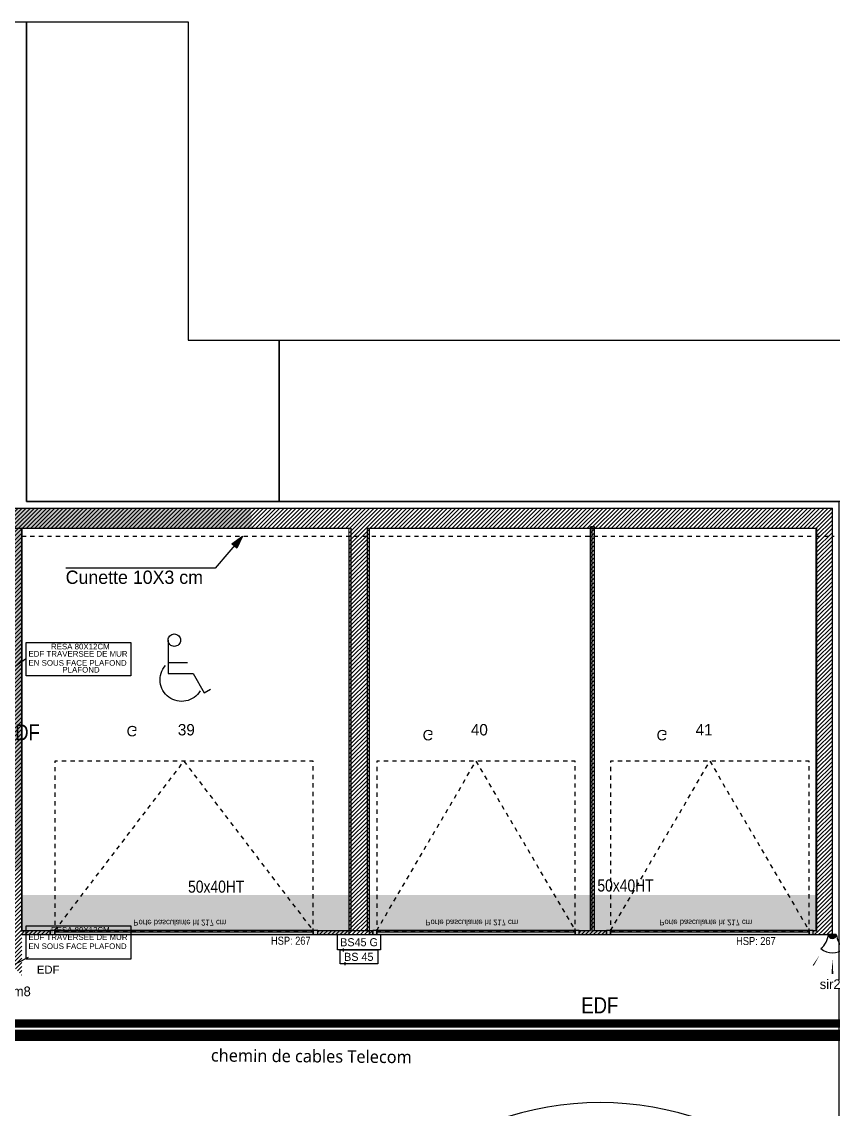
# Model space of a CAD drawing. Header units: centimetres. Extents: x 2811 to 13089, y 820 to 6224.
# Drawn here: x 5203 to 6209, y 4164 to 5512 of the extents above; entities that cross this region are included whole.
import ezdxf
from ezdxf.enums import TextEntityAlignment as Align

# ---------------------------------------------------------------- set-up
doc = ezdxf.new("R2010")
doc.units = ezdxf.units.CM
for name, pattern in [('Style de ligne -1', [0.41664, 0.20828, -0.20836]), ('Style de ligne -11', [0.347222, 0.20828, -0.138942]), ('Style de ligne -17', [0.347222, 0.20828, -0.138942]), ('VW-01', [0.41656, 0.20828, -0.20828])]:
    doc.linetypes.add(name, pattern=pattern)
for name, color, linetype in [('01_poch_BN', 9, 'Continuous'), ('01_poch_murs', 253, 'Continuous'), ('01_texte', 252, 'Continuous'), ('B GÈnÈral_Hatch', 252, 'Continuous'), ('B Général', 252, 'Continuous'), ('C ANNOTATIONS-prestations', 252, 'Continuous'), ('C ANNOTATIONS-texte', 252, 'Continuous'), ('C ANNOTATIONS-texte_Hatch', 252, 'Continuous')]:
    doc.layers.add(name, color=color, linetype=linetype)
for name, color, linetype, lineweight in [('prlm-ELEC-BT', 1, 'Continuous', 25), ('prlm-ELEC-SSI', 6, 'Continuous', 30), ('prlm-TELECOM', 3, 'Continuous', 25), ('RESERVATION', 5, 'Continuous', 30)]:
    doc.layers.add(name, color=color, linetype=linetype, lineweight=lineweight)
doc.layers.add('prlm-ZEROPLOT', color=254, linetype='Continuous', plot=False)
doc.styles.add('Arial', font='arial.ttf')
doc.styles.add('ARIAL NA', font='ARIALN.TTF')
doc.styles.add('CHAUFF', font='trebucbi.ttf', dxfattribs={"height": 0.001})
doc.styles.add('Eurostile', font='Eurosti.TTF')
doc.styles.add('prlm-elec-cfo', font='comic.ttf', dxfattribs={"height": 12})
doc.styles.add('prlm-elec-ssi', font='comic.ttf', dxfattribs={"height": 12})
doc.styles.add('prlm-narrow', font='swissc.ttf', dxfattribs={"height": 10})
pattern_1 = [(45, (0, 0), (2.4253472, -2.6458333), [])]

# ---------------------------------------------------------------- blocks, each defined once
blk = doc.blocks.new('Porte basculante ht200.320')
at = {"layer": 'B Général', "linetype": 'Style de ligne -1', "ltscale": 25.4}
for p, q in [((-160, -2.5), (0, -212.5)), ((0, -212.5), (160, -2.5))]:
    blk.add_line(p, q, dxfattribs=at)
at = {"layer": 'B Général', "linetype": 'Continuous', "flags": 128}
for points in [[(-166, 2.5), (166, 2.5), (166, -2.5), (-166, -2.5)], [(-160, 2.5), (160, 2.5), (160, -0.5), (-160, -0.5)]]:
    blk.add_lwpolyline(points, close=True, dxfattribs=at)
at = {"layer": 'B Général', "flags": 128}
for points in [[(-166, 2.5), (-160, 2.5), (-160, -2.5), (-166, -2.5)], [(160, 2.5), (166, 2.5), (166, -2.5), (160, -2.5)]]:
    blk.add_lwpolyline(points, close=True, dxfattribs=at)
at = {"layer": 'B Général', "linetype": 'Style de ligne -1', "ltscale": 25.4, "flags": 128}
blk.add_lwpolyline([(-160, -2.5), (160, -2.5), (160, -212.5), (-160, -212.5)], close=True, dxfattribs=at)
at = {"layer": 'B Général', "insert": (-71, -243.4), "char_height": 12.9, "attachment_point": 1, "line_spacing_factor": 0.894142, "style": 'Eurostile'}
blk.add_mtext('G', dxfattribs=at)
at = {"layer": 'C ANNOTATIONS-prestations', "insert": (-62.6, -8.8), "char_height": 7.059, "attachment_point": 1, "line_spacing_factor": 0.894142, "style": 'Eurostile'}
blk.add_mtext('Porte basculante ht 217 cm', dxfattribs=at)
blk = doc.blocks.new('Porte basculante ht200cm')
at = {"layer": 'B Général', "linetype": 'Style de ligne -1', "ltscale": 25.4}
for p, q in [((-123, -2.5), (0, -212.5)), ((0, -212.5), (123, -2.5))]:
    blk.add_line(p, q, dxfattribs=at)
at = {"layer": 'B Général', "linetype": 'Continuous', "flags": 128}
for points in [[(-128, 2.5), (128, 2.5), (128, -2.5), (-128, -2.5)], [(-123, 2.5), (123, 2.5), (123, -0.5), (-123, -0.5)]]:
    blk.add_lwpolyline(points, close=True, dxfattribs=at)
at = {"layer": 'B Général', "flags": 128}
for points in [[(-128, 2.5), (-123, 2.5), (-123, -2.5), (-128, -2.5)], [(123, 2.5), (128, 2.5), (128, -2.5), (123, -2.5)]]:
    blk.add_lwpolyline(points, close=True, dxfattribs=at)
at = {"layer": 'B Général', "linetype": 'Style de ligne -1', "ltscale": 25.4, "flags": 128}
blk.add_lwpolyline([(-123, -2.5), (123, -2.5), (123, -212.5), (-123, -212.5)], close=True, dxfattribs=at)
at = {"layer": 'B Général', "insert": (-66, -238.4), "char_height": 12.9, "attachment_point": 1, "line_spacing_factor": 0.894142, "style": 'Eurostile'}
blk.add_mtext('G', dxfattribs=at)
at = {"layer": 'C ANNOTATIONS-prestations', "insert": (-62.6, -9), "char_height": 7.059, "attachment_point": 1, "line_spacing_factor": 0.894142, "style": 'Eurostile'}
blk.add_mtext('Porte basculante ht 217 cm', dxfattribs=at)
blk = doc.blocks.new('Objet Paramétrique-3')
at = {"layer": 'B Général', "linetype": 'Continuous'}
for p, q in [((0, 0), (0, 500)), ((278.5, 0), (278.5, 500)), ((557, 0), (557, 500)), ((0, 0), (557, 0))]:
    blk.add_line(p, q, dxfattribs=at)
at = {"layer": 'B Général', "extrusion": (0, 0, -1), "char_height": 14.118, "attachment_point": 5, "text_direction": (1, 0, 0), "line_spacing_factor": 0.894142, "style": 'Eurostile'}
for s, insert in [('40', (139.25, 250)), ('41', (417.75, 250))]:
    blk.add_mtext(s, dxfattribs=dict(at, insert=insert))
blk = doc.blocks.new('Objet Paramétrique-10')
at = {"layer": 'B Général', "linetype": 'Continuous'}
for p, q in [((0, 0), (0, 500)), ((408, 0), (408, 500)), ((0, 0), (408, 0))]:
    blk.add_line(p, q, dxfattribs=at)
at = {"layer": 'B Général', "extrusion": (0, 0, -1), "insert": (204, 250), "char_height": 14.12, "attachment_point": 5, "text_direction": (1, 0, 0), "line_spacing_factor": 0.894142, "style": 'Eurostile'}
blk.add_mtext('39', dxfattribs=at)
blk = doc.blocks.new('Groupe-31-1')
at = {"layer": 'C ANNOTATIONS-texte_Hatch', "linetype": 'Continuous'}
blk.add_hatch(color=250, dxfattribs=at).paths.add_polyline_path([(5463.2, 4865), (5476.6, 4874.4), (5469.7, 4859.5)])
at = {"layer": 'C ANNOTATIONS-texte', "flags": 128}
blk.add_lwpolyline([(5476.6, 4874.4), (5442.8, 4834.8), (5257.8, 4834.8)], dxfattribs=at)
blk.add_lwpolyline([(5463.2, 4865), (5476.6, 4874.4), (5469.7, 4859.5)], close=True, dxfattribs=at)
at = {"layer": 'C ANNOTATIONS-texte', "insert": (5257.4, 4831.8), "char_height": 16.471, "attachment_point": 1, "line_spacing_factor": 0.894142, "style": 'Eurostile'}
blk.add_mtext('Cunette 10X3 cm', dxfattribs=at)
blk = doc.blocks.new('Hand.')
at = {"layer": 'B Général', "linetype": 'Continuous'}
for p, q in [((-21.3, 34.1), (-21.3, -7.4)), ((-21.3, 6.3), (2.7, 6.3)), ((-21.3, -7.4), (9.9, -7.4)), ((9.9, -7.4), (23.5, -31.1)), ((23.5, -31.1), (31.3, -26.6))]:
    blk.add_line(p, q, dxfattribs=at)
at = {"layer": 'B Général', "linetype": 'Continuous', "flags": 128}
blk.add_lwpolyline([(-13.7, 26.4, -0.414214), (-21.3, 34.1, -0.414214), (-13.7, 41.8, -0.414214), (-6, 34.1, -0.414214)], format="xyb", close=True, dxfattribs=at)
blk.add_lwpolyline([(18.4, -28.8), (18.4, -28.8, -0.440622), (-20.4, -36.6), (-20.4, -36.6, -0.440622), (-24.6, 2.7)], format="xyb", dxfattribs=at)
blk = doc.blocks.new('xi.bs45')
at = {"layer": 'prlm-ELEC-SSI', "color": 0, "linetype": 'ByBlock', "lineweight": -2}
blk.add_lwpolyline([(-23.5, 17), (23.5, 17), (23.5, 0), (-23.5, 0)], close=True, dxfattribs=at)
at = {"layer": 'prlm-ZEROPLOT', "color": 254, "linetype": 'ByBlock', "lineweight": -2}
blk.add_lwpolyline([(-17, -2), (-17, 2)], dxfattribs=at)
at = {"layer": 'prlm-ELEC-SSI', "color": 0, "linetype": 'ByBlock', "lineweight": -2, "insert": (-0.2, 8.4), "char_height": 10, "width": 43.769, "attachment_point": 5, "style": 'prlm-elec-cfo', "bg_fill": 3, "box_fill_scale": 1, "bg_fill_color": 256, "bg_fill_transparency": 0}
blk.add_mtext('BS 45', dxfattribs=at)
blk = doc.blocks.new('xi.bs45g')
at = {"layer": 'prlm-ELEC-SSI', "color": 0, "linetype": 'ByBlock', "lineweight": -2}
blk.add_lwpolyline([(-26.5, 19), (26.5, 19), (26.5, 0), (-26.5, 0)], close=True, dxfattribs=at)
at = {"layer": 'prlm-ZEROPLOT', "color": 254, "linetype": 'ByBlock', "lineweight": -2}
blk.add_lwpolyline([(-19, -2), (-19, 2)], dxfattribs=at)
at = {"layer": 'prlm-ELEC-SSI', "color": 0, "linetype": 'ByBlock', "lineweight": -2, "insert": (0.1, 9.5), "char_height": 10, "width": 49.661, "attachment_point": 5, "style": 'prlm-elec-cfo', "bg_fill": 3, "box_fill_scale": 1, "bg_fill_color": 256, "bg_fill_transparency": 0}
blk.add_mtext('BS45 G', dxfattribs=at)
blk = doc.blocks.new('xi.sir')
at = {"layer": 'prlm-ELEC-SSI'}
blk.add_hatch(color=0, dxfattribs=at).paths.add_polyline_path([(-4.8, 0), (4.8, 0, 1)])
at = {"layer": 'prlm-ELEC-SSI', "color": 0, "flags": 128}
for points in [[(0, 30, 0, 2.25, 0), (0, 48.8, 0, 0, 0)], [(-15.9, 25.5, 0, 1.5, 0), (-23.8, 38.2, 0, 0, 0)], [(15.9, 25.5, 0, 1.5, 0), (23.8, 38.2, 0, 0, 0)]]:
    blk.add_lwpolyline(points, format="xyseb", dxfattribs=at)
blk.add_lwpolyline([(-4.8, 0), (4.8, 0)], dxfattribs=at)
at = {"layer": 'prlm-ELEC-SSI', "color": 0}
for centre, radius, start, end in [((0, 0), 22.5, 50.6187, 129.3813), ((-33, -4.1), 28.5, 8.2221, 48.8754), ((33, -4.1), 28.5, 131.1246, 171.7779), ((0, 0), 4.81, 0, 180)]:
    blk.add_arc(centre, radius, start, end, dxfattribs=at)

msp = doc.modelspace()

# ---------------------------------------------------------------- hatches: boundary and pattern name
at = {"layer": '01_poch_BN'}
h = msp.add_hatch(color=256, dxfattribs=at)
h.dxf.hatch_style = 1
h.paths.add_polyline_path([(5608.31, 4429.636), (5203.31, 4429.636), (5203.31, 4379.636), (5203.368, 4379.636), (5608.31, 4379.881)])
h = msp.add_hatch(color=256, dxfattribs=at)
h.dxf.hatch_style = 1
h.paths.add_polyline_path([(6188.294, 4429.633), (5633.294, 4429.633), (5633.294, 4379.633), (6188.294, 4379.633)])
at = {"layer": '01_poch_murs'}
h = msp.add_hatch(color=256, dxfattribs=at)
h.dxf.hatch_style = 1
edge = h.paths.add_edge_path()
edge.add_line((4843.31, 4714.635), (4843.31, 4696.635))
edge.add_line((4843.31, 4696.635), (4835.31, 4696.635))
edge.add_line((4835.31, 4696.635), (4835.31, 4348.672))
edge.add_line((4835.31, 4348.672), (5000.316, 4348.672))
edge.add_line((5000.316, 4348.672), (5000.318, 4586.635))
edge.add_line((5000.318, 4586.635), (5020.318, 4586.635))
edge.add_line((5020.318, 4586.635), (5020.316, 4348.672))
edge.add_line((5020.316, 4348.672), (5075.31, 4348.672))
edge.add_line((5075.31, 4348.672), (5075.31, 4330.672))
edge.add_line((5075.31, 4330.672), (5020.316, 4330.672))
edge.add_line((5020.316, 4330.672), (5020.312, 3889.654))
edge.add_line((5020.312, 3889.654), (4935.311, 3889.654))
edge.add_line((4935.311, 3889.654), (4935.311, 3141.635))
edge.add_line((4935.311, 3141.635), (5000.31, 3141.635))
edge.add_line((5000.31, 3141.635), (5000.31, 3779.654))
edge.add_line((5000.31, 3779.654), (5020.31, 3779.654))
edge.add_line((5020.31, 3779.654), (5020.31, 3276.635))
edge.add_line((5020.31, 3276.635), (5608.31, 3276.635))
edge.add_line((5608.31, 3276.635), (5608.31, 3699.635))
edge.add_line((5608.31, 3699.635), (5633.31, 3699.635))
edge.add_line((5633.31, 3699.635), (5633.31, 3276.635))
edge.add_line((5633.31, 3276.635), (6188.31, 3276.633))
edge.add_line((6188.31, 3276.633), (6188.31, 3779.633))
edge.add_line((6188.31, 3779.633), (6210.31, 3779.633))
edge.add_line((6210.31, 3779.633), (6210.31, 3779.633))
edge.add_line((6210.31, 3779.633), (6230.31, 3779.633))
edge.add_line((6230.31, 3779.633), (6230.31, 3276.633))
edge.add_line((6230.31, 3276.633), (6786.31, 3276.635))
edge.add_line((6786.31, 3276.635), (6786.31, 3779.654))
edge.add_line((6786.31, 3779.654), (6806.31, 3779.655))
edge.add_line((6806.31, 3779.655), (6806.31, 3276.635))
edge.add_line((6806.31, 3276.635), (7056.31, 3276.635))
edge.add_line((7056.31, 3276.635), (7056.31, 3829.635))
edge.add_line((7056.31, 3829.635), (7222.31, 3829.635))
edge.add_line((7222.31, 3829.635), (7222.31, 3809.635))
edge.add_line((7222.31, 3809.635), (7074.31, 3809.635))
edge.add_line((7074.31, 3809.635), (7075.576, 3280.885))
edge.add_arc((7078.826, 3280.885), 3.25, 0, 180, ccw=False)
edge.add_arc((7078.826, 3280.885), 3.25, -90, 0, ccw=False)
edge.add_line((7078.826, 3277.635), (7332.31, 3276.635))
edge.add_line((7332.31, 3276.635), (7332.31, 3809.635))
edge.add_line((7332.31, 3809.635), (7324.31, 3809.635))
edge.add_line((7324.31, 3809.635), (7324.31, 3829.635))
edge.add_line((7324.31, 3829.635), (7352.31, 3829.635))
edge.add_line((7352.31, 3829.635), (7352.31, 3276.635))
edge.add_line((7352.31, 3276.635), (7612.31, 3276.635))
edge.add_line((7612.31, 3276.635), (7612.31, 3779.62))
edge.add_line((7612.31, 3779.62), (7632.31, 3779.62))
edge.add_line((7632.31, 3779.62), (7632.31, 3276.635))
edge.add_line((7632.31, 3276.635), (8147.31, 3276.635))
edge.add_line((8147.31, 3276.635), (8147.31, 3779.62))
edge.add_line((8147.31, 3779.62), (8167.31, 3779.62))
edge.add_line((8167.31, 3779.62), (8167.31, 3276.635))
edge.add_line((8167.31, 3276.635), (8427.31, 3276.635))
edge.add_line((8427.31, 3276.635), (8427.31, 3779.582))
edge.add_line((8427.31, 3779.582), (8452.31, 3779.582))
edge.add_line((8452.31, 3779.582), (8452.372, 2619.625))
edge.add_line((8452.372, 2619.625), (9042.891, 2619.625))
edge.add_line((9042.891, 2619.625), (9042.829, 3334.646))
edge.add_line((9042.829, 3334.646), (9060.829, 3334.646))
edge.add_line((9060.829, 3334.646), (9060.829, 2947.635))
edge.add_line((9060.829, 2947.635), (9276.816, 2947.635))
edge.add_line((9276.816, 2947.635), (9276.816, 2927.635))
edge.add_line((9276.816, 2927.635), (9060.829, 2927.635))
edge.add_line((9060.829, 2927.635), (9060.829, 2474.635))
edge.add_line((9060.829, 2474.635), (9585.792, 2474.635))
edge.add_line((9585.792, 2474.635), (9585.792, 2584.64))
edge.add_line((9585.792, 2584.64), (9605.792, 2584.64))
edge.add_line((9605.792, 2584.64), (9605.792, 2454.635))
edge.add_line((9605.792, 2454.635), (9042.829, 2454.635))
edge.add_line((9042.829, 2454.635), (9042.891, 2599.625))
edge.add_line((9042.891, 2599.625), (8452.372, 2599.625))
edge.add_line((8452.372, 2599.625), (8452.31, 2349.635))
edge.add_line((8452.31, 2349.635), (9810.829, 2349.635))
edge.add_line((9810.829, 2349.635), (9810.829, 2324.635))
edge.add_line((9810.829, 2324.635), (8427.31, 2324.635))
edge.add_line((8427.31, 2324.635), (8427.31, 3181.635))
edge.add_line((8427.31, 3181.635), (8427.31, 3251.635))
edge.add_line((8427.31, 3251.635), (7074.31, 3251.635))
edge.add_line((7074.31, 3251.635), (6969.311, 3251.635))
edge.add_line((6969.311, 3251.635), (6208.31, 3251.633))
edge.add_line((6208.31, 3251.633), (6208.31, 3251.633))
edge.add_line((6208.31, 3251.633), (5020.307, 3251.635))
edge.add_line((5020.307, 3251.635), (5020.306, 3121.635))
edge.add_line((5020.306, 3121.635), (4915.311, 3121.635))
edge.add_line((4915.311, 3121.635), (4915.311, 3909.654))
edge.add_line((4915.311, 3909.654), (5000.312, 3909.654))
edge.add_line((5000.312, 3909.654), (5000.316, 4330.672))
edge.add_line((5000.316, 4330.672), (4815.31, 4330.672))
edge.add_line((4815.31, 4330.672), (4815.31, 4909.635))
edge.add_line((4815.31, 4909.635), (5487.241, 4909.634))
edge.add_line((5487.241, 4909.634), (5488.653, 4884.635))
edge.add_line((5488.653, 4884.635), (5608.31, 4884.635))
edge.add_line((5608.31, 4884.635), (5608.31, 4459.637))
edge.add_line((5608.31, 4459.637), (5633.294, 4459.389))
edge.add_line((5633.294, 4459.389), (5633.324, 4459.389))
edge.add_line((5633.324, 4459.389), (5608.339, 4459.637))
edge.add_line((5608.339, 4459.637), (5608.31, 4884.635))
edge.add_line((5608.31, 4884.635), (5203.31, 4884.635))
edge.add_line((5203.31, 4884.635), (5203.31, 4330.672))
edge.add_line((5203.31, 4330.672), (5203.31, 4330.672))
edge.add_line((5203.31, 4330.672), (5203.368, 4459.636))
edge.add_line((5203.368, 4459.636), (5185.368, 4459.636))
edge.add_line((5185.368, 4459.636), (5185.31, 4696.635))
edge.add_line((5185.31, 4696.635), (5020.318, 4696.635))
edge.add_line((5020.318, 4696.635), (5020.318, 4688.635))
edge.add_line((5020.318, 4688.635), (5000.318, 4688.635))
edge.add_line((5000.318, 4688.635), (5000.318, 4696.635))
edge.add_line((5000.318, 4696.635), (4945.31, 4696.635))
edge.add_line((4945.31, 4696.635), (4945.31, 4714.635))
edge.add_line((4945.31, 4714.635), (5185.31, 4714.635))
edge.add_line((5185.31, 4714.635), (5185.31, 4884.635))
edge.add_line((5185.31, 4884.635), (4835.31, 4884.635))
edge.add_line((4835.31, 4884.635), (4835.31, 4714.635))
edge.add_line((4835.31, 4714.635), (4843.31, 4714.635))
at = {"layer": 'B GÈnÈral_Hatch', "linetype": 'Continuous'}
h = msp.add_hatch(dxfattribs=at)
h.set_pattern_fill('50_BETON', color=256, style=0, pattern_type=2)
h.set_pattern_definition(pattern_1)
h.paths.add_polyline_path([(6187.888, 4884.389), (6207.888, 4909.389), (4814.965, 4909.389), (4834.965, 4884.389)])
h = msp.add_hatch(dxfattribs=at)
h.set_pattern_fill('50_BETON', color=256, style=0, pattern_type=2)
h.set_pattern_definition(pattern_1)
h.paths.add_polyline_path([(6207.888, 4909.389), (6187.888, 4884.389), (6187.888, 4385.389), (6207.888, 4380.389)])
h = msp.add_hatch(dxfattribs=at)
h.set_pattern_fill('50_BETON', color=256, style=0, pattern_type=2)
h.set_pattern_definition(pattern_1)
h.paths.add_polyline_path([(5202.965, 4884.389), (5184.965, 4884.389), (5184.965, 4348.427), (5202.965, 4330.427)])
h = msp.add_hatch(dxfattribs=at)
h.set_pattern_fill('50_BETON', color=256, style=0, pattern_type=2)
h.set_pattern_definition(pattern_1)
h.paths.add_polyline_path([(5633.465, 4380.389), (5633.465, 4884.389), (5608.465, 4884.389), (5608.465, 4380.389)])
h = msp.add_hatch(dxfattribs=at)
h.set_pattern_fill('50_BETON', color=256, style=0, pattern_type=2)
h.set_pattern_definition(pattern_1)
h.paths.add_polyline_path([(5907.965, 4886.266), (5907.965, 4385.389), (5912.965, 4385.389), (5912.965, 4886.266)])
h = msp.add_hatch(dxfattribs=at)
h.set_pattern_fill('50_BETON', color=256, style=0, pattern_type=2)
h.set_pattern_definition(pattern_1)
h.paths.add_polyline_path([(5238, 4385.389), (5202.965, 4385.389), (5202.965, 4380.389), (5238, 4380.389)])
h = msp.add_hatch(dxfattribs=at)
h.set_pattern_fill('50_BETON', color=256, style=0, pattern_type=2)
h.set_pattern_definition(pattern_1)
h.paths.add_polyline_path([(5570, 4385.389), (5570, 4380.389), (5637.965, 4380.389), (5637.965, 4385.389)])
h = msp.add_hatch(dxfattribs=at)
h.set_pattern_fill('50_BETON', color=256, style=0, pattern_type=2)
h.set_pattern_definition(pattern_1)
h.paths.add_polyline_path([(5893.965, 4385.389), (5893.965, 4380.389), (5927.965, 4380.389), (5927.965, 4385.389)])
h = msp.add_hatch(dxfattribs=at)
h.set_pattern_fill('50_BETON', color=256, style=0, pattern_type=2)
h.set_pattern_definition(pattern_1)
h.paths.add_polyline_path([(6207.888, 4380.389), (6187.888, 4385.389), (6183.965, 4385.389), (6183.965, 4380.389)])

# ---------------------------------------------------------------- linework, layer by layer
at = {"layer": 'B Général', "linetype": 'Continuous', "lineweight": 18}
for p, q in [((4814.965, 4909.389), (6207.888, 4909.389)), ((6207.888, 4380.389), (6207.888, 4909.389)), ((4834.965, 4884.389), (5608.465, 4884.389)), ((5202.965, 4384.389), (5202.965, 4884.389)), ((5608.465, 4884.389), (5608.465, 4380.389)), ((5633.465, 4884.389), (6187.888, 4884.389)), ((5633.465, 4884.389), (5633.465, 4380.389)), ((5907.965, 4385.389), (5907.965, 4886.266)), ((5912.965, 4385.389), (5912.965, 4886.266)), ((6187.888, 4385.389), (6187.888, 4884.389)), ((5202.965, 4385.389), (5238, 4385.389)), ((5570, 4385.389), (5637.965, 4385.389)), ((5893.965, 4385.389), (5907.965, 4385.389)), ((5912.965, 4385.389), (5927.965, 4385.389)), ((6183.965, 4385.389), (6187.888, 4385.389)), ((5202.965, 4380.389), (5238, 4380.389)), ((5570, 4380.389), (5637.965, 4380.389)), ((5893.965, 4380.389), (5927.965, 4380.389)), ((6183.965, 4380.389), (6207.888, 4380.389))]:
    msp.add_line(p, q, dxfattribs=at)
at = {"layer": 'B Général', "linetype": 'Continuous'}
for p, q in [((4814.965, 4909.389), (6207.888, 4909.389)), ((6207.888, 4380.389), (6207.888, 4909.389)), ((4834.965, 4884.389), (5608.465, 4884.389)), ((5202.965, 4384.389), (5202.965, 4884.389)), ((5633.465, 4884.389), (6187.888, 4884.389)), ((5633.465, 4884.389), (5633.465, 4380.389)), ((5912.965, 4886.266), (5907.965, 4886.266)), ((5907.965, 4385.389), (5907.965, 4886.266)), ((5912.965, 4385.389), (5912.965, 4886.266)), ((6187.888, 4385.389), (6187.888, 4884.389)), ((5608.465, 4875.389), (5608.465, 4380.389)), ((5202.965, 4385.389), (5238, 4385.389)), ((5238, 4380.389), (5238, 4385.389)), ((5570, 4385.389), (5637.965, 4385.389)), ((5570, 4380.389), (5570, 4385.389)), ((5637.965, 4380.389), (5637.965, 4385.389)), ((5893.965, 4385.389), (5907.965, 4385.389)), ((5893.965, 4380.389), (5893.965, 4385.389)), ((5912.965, 4385.389), (5927.965, 4385.389)), ((5927.965, 4380.389), (5927.965, 4385.389)), ((6183.965, 4385.389), (6187.888, 4385.389)), ((6183.965, 4380.389), (6183.965, 4385.389)), ((5202.965, 4380.389), (5238, 4380.389)), ((5570, 4380.389), (5637.965, 4380.389)), ((5608.465, 4380.389), (5633.465, 4380.389)), ((5893.965, 4380.389), (5927.965, 4380.389)), ((6183.965, 4380.389), (6207.888, 4380.389))]:
    msp.add_line(p, q, dxfattribs=at)
at = {"layer": 'B Général', "linetype": 'VW-01', "ltscale": 25.4}
msp.add_line((5202.965, 4874.389), (6209.888, 4874.389), dxfattribs=at)
at = {"layer": 'prlm-ELEC-BT'}
msp.add_arc((5919.879, 3792.127), 379.974, 49.651807, 130.348193, dxfattribs=at)
at = {"layer": 'prlm-ZEROPLOT', "ltscale": 25}
msp.add_lwpolyline([(4624.225, 5512.376), (5209.041, 5512.376), (5209.042, 4917.389), (6215.888, 4917.389), (6215.888, 3517.389), (4931.965, 3517.389), (4931.965, 2568.403), (4331.442, 2568.403)], dxfattribs=at)
at = {"layer": 'prlm-ZEROPLOT'}
for points in [[(5209.041, 5512.376), (5409.041, 5512.376), (5409.041, 5117.41), (5521.96, 5117.41), (5521.96, 4917.389), (5209.042, 4917.389)], [(5521.96, 5117.41), (7810.484, 5117.41), (7810.484, 4893.389), (7638.484, 4893.389), (7638.484, 4917.389), (5521.96, 4917.389)]]:
    msp.add_lwpolyline(points, close=True, dxfattribs=at)
at = {"layer": 'RESERVATION', "lineweight": 25}
for points in [[(5208.635, 4742.618), (5338.02, 4742.618), (5338.02, 4701.235), (5208.635, 4701.235)], [(5208.609, 4391.304), (5337.993, 4391.304), (5337.993, 4349.921), (5208.609, 4349.921)]]:
    msp.add_lwpolyline(points, close=True, dxfattribs=at)
at = {"layer": 'RESERVATION', "lineweight": 30}
for points in [[(5207.528, 4721.824), (5184.793, 4705.722), (5189.398, 4713.485), (5192.564, 4708.597), (5185.657, 4706.009)], [(5211.115, 4352.093), (5183.633, 4338.131), (5189.688, 4346.508), (5192.949, 4339.527), (5182.701, 4339.527)]]:
    msp.add_lwpolyline(points, dxfattribs=at)

# ---------------------------------------------------------------- block references
at = {"layer": 'B Général', "xscale": -1}
for name, p, rotation in [('Objet Paramétrique-10', (5202.965, 4884.389), 180), ('Objet Paramétrique-3', (5630.965, 4884.389), 180), ('Porte basculante ht200.320', (5404, 4382.889), 179.999999994004), ('Porte basculante ht200cm', (5765.965, 4382.889), 179.999999994004), ('Porte basculante ht200cm', (6055.965, 4382.889), 179.999999994004)]:
    msp.add_blockref(name, p, dxfattribs=dict(at, rotation=rotation))
at = {"layer": 'B Général', "rotation": 0.00308177007475844}
msp.add_blockref('Hand.', (5405.733, 4711.405), dxfattribs=at)
at = {"layer": 'C ANNOTATIONS-texte'}
msp.add_blockref('Groupe-31-1', (0, 0), dxfattribs=at)
at = {"layer": 'C ANNOTATIONS-texte', "color": 7}
msp.add_blockref('Groupe-31-1', (0, 0), dxfattribs=at)
at = {"layer": 'prlm-ELEC-SSI', "rotation": 180}
msp.add_blockref('xi.sir', (6207.888, 4380.389), dxfattribs=at)

# ---------------------------------------------------------------- texts
at = {"layer": '01_texte', "style": 'ARIAL NA'}
for s, height, p in [('50x40HT', 15, (5443.99, 4427.914)), ('50x40HT', 15, (5951.392, 4429.375)), ('HSP: 267', 10, (5536.515, 4364.869)), ('HSP: 267', 10, (6113.031, 4364.49))]:
    msp.add_text(s, height=height, dxfattribs=at).set_placement(p, align=Align.BOTTOM_CENTER)
at = {"layer": 'prlm-ELEC-BT', "lineweight": 9, "char_height": 20, "width": 55.65252, "attachment_point": 5, "line_spacing_factor": 0.72, "style": 'prlm-narrow'}
for insert in [(5202.488, 4631.214), (5919.496, 4292.796)]:
    msp.add_mtext('EDF', dxfattribs=dict(at, insert=insert))
at = {"layer": 'prlm-TELECOM', "insert": (5437.493, 4238.531), "char_height": 15.4811, "attachment_point": 1, "rotation": 359.501316, "style": 'CHAUFF'}
msp.add_mtext_dynamic_manual_height_columns('chemin de cables Telecom', width=325.20167, gutter_width=75, heights=[0], dxfattribs=at)
at = {"layer": 'RESERVATION', "lineweight": 25, "style": 'Arial'}
for s, p in [('RESA 80X12CM', (5239.182, 4734.125)), ('EDF TRAVERSEE DE MUR', (5211.312, 4725.074)), ('EN SOUS FACE PLAFOND', (5211.312, 4713.829)), ('PLAFOND', (5253.312, 4705.333)), ('RESA 80X12CM', (5239.155, 4382.811)), ('EDF TRAVERSEE DE MUR', (5211.285, 4373.76)), ('EN SOUS FACE PLAFOND', (5211.285, 4362.515))]:
    msp.add_text(s, height=7, dxfattribs=at).set_placement(p)
at = {"layer": 'RESERVATION', "lineweight": 30, "style": 'Arial'}
msp.add_text('EDF', height=10, dxfattribs=at).set_placement((5221.743, 4331.968))

# ---------------------------------------------------------------- next in the draw order: block references
at = {"layer": 'prlm-ELEC-SSI'}
msp.add_blockref('xi.bs45', (5620.965, 4344.388), dxfattribs=at)

# ---------------------------------------------------------------- next in the draw order: texts
at = {"layer": 'prlm-ELEC-SSI', "lineweight": 20, "char_height": 12, "attachment_point": 2, "line_spacing_factor": 0.8, "style": 'prlm-elec-ssi', "bg_fill": 3, "box_fill_scale": 0.95, "bg_fill_color": 256, "bg_fill_transparency": 0}
for s, insert in [('{dm8}', (5198.556, 4316.064)), ('{sir22}', (6209.556, 4324.908))]:
    msp.add_mtext(s, dxfattribs=dict(at, insert=insert))

# ---------------------------------------------------------------- next in the draw order: block references
at = {"layer": 'prlm-ELEC-SSI'}
msp.add_blockref('xi.bs45g', (5620.965, 4361.388), dxfattribs=at)

# ---------------------------------------------------------------- next in the draw order: linework, layer by layer
at = {"layer": 'prlm-ELEC-BT', "linetype": 'Style de ligne -17', "lineweight": -2, "ltscale": 100}
for points, const_width in [([(11389.474, 4286.66), (11389.474, 4270.261), (5175.212, 4270.261), (5175.212, 4858.739), (4868.561, 4858.739)], 10), ([(9481.181, 3786.153), (9481.181, 4259.08), (5126.893, 4259.08), (5126.893, 4783.855), (4850.143, 4783.855)], 7)]:
    msp.add_lwpolyline(points, dxfattribs=dict(at, const_width=const_width))
at = {"layer": 'prlm-TELECOM', "linetype": 'Style de ligne -11', "lineweight": -2, "ltscale": 100, "const_width": 7}
msp.add_lwpolyline([(9566.083, 3802.552), (9566.083, 4251.916), (5027.966, 4251.916), (5027.966, 4734.916), (4858.604, 4734.916)], dxfattribs=at)
at = {"layer": 'RESERVATION', "lineweight": 25}
msp.add_lwpolyline([(9471.35, 3780.897), (9471.35, 4265.855), (5102.709, 4265.855), (5102.709, 4727.814)], dxfattribs=at)

doc.saveas('drawing.dxf')
